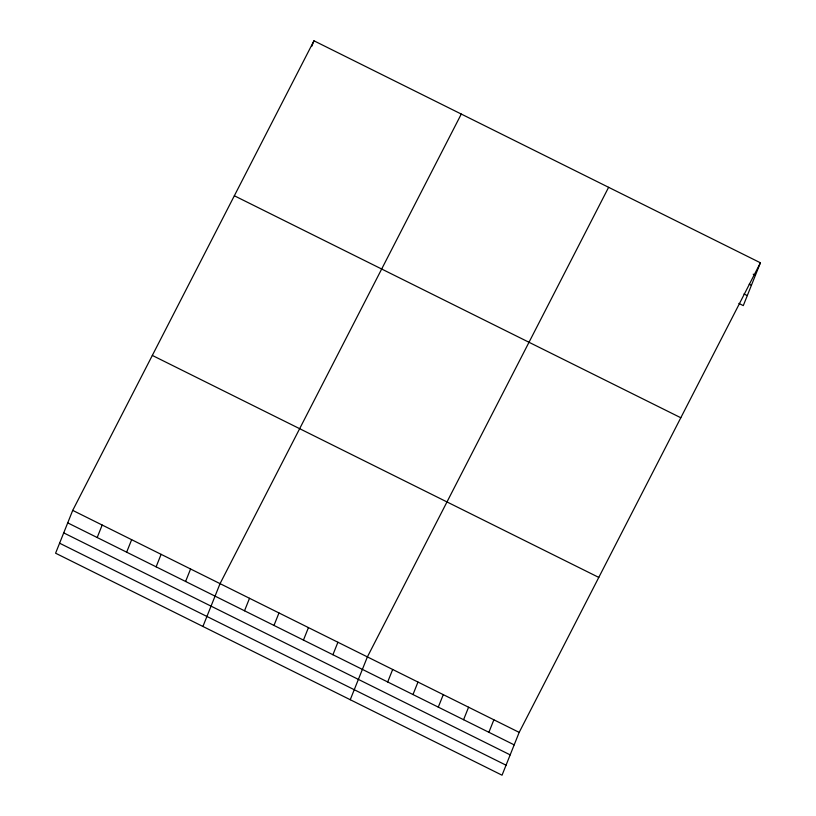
<?xml version="1.0" encoding="UTF-8"?>
<svg xmlns="http://www.w3.org/2000/svg" width="816" height="816" viewBox="0 0 816 816"><rect width="100%" height="100%" fill="white"/><g stroke="black" fill="none" stroke-linecap="round" stroke-linejoin="round"><path stroke-width="1.22" d="M72.716 510.388L55.59 553.207L502.044 775.2L519.18 732.38L760.41 262.793L313.956 40.8L72.716 510.388L519.18 732.38M97.186 537.53L102.184 525.045M311.681 46.471L313.956 40.8M126.653 552.177L131.651 539.692M156.121 566.834L161.109 554.339M185.589 581.482L190.577 568.997M202.919 626.464L220.045 583.644L461.285 114.056M244.514 610.786L249.512 598.301M273.982 625.433L278.98 612.949M303.45 640.091L308.448 627.596M332.918 654.738L337.916 642.253M350.248 699.72L367.384 656.9L608.614 187.313M387.682 681.972L392.68 669.477M412.988 694.549L417.976 682.064M438.284 707.125L443.282 694.64M463.58 719.702L468.578 707.217M488.886 732.289L493.874 719.804M760.41 262.793L743.284 305.612L738.888 303.419M753.219 274.186L755.422 275.278M749.21 284.192L751.414 285.284M743.988 293.964L747.293 295.596M234.345 195.769L680.809 417.751M152.327 355.429L598.781 577.412M67.718 522.872L514.182 744.865M63.719 532.889L510.173 754.871M59.588 543.201L506.053 765.194"/></g></svg>
